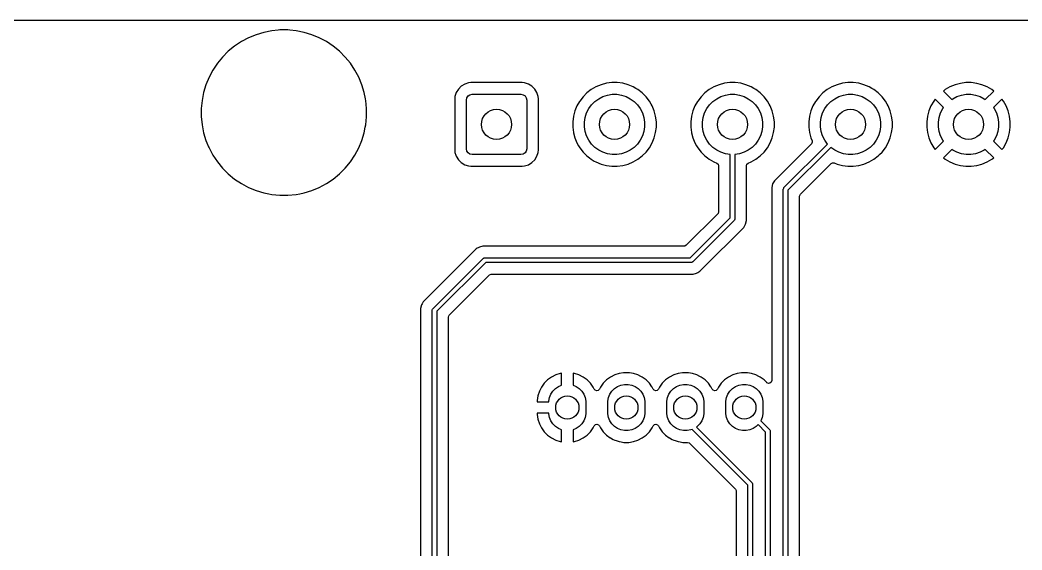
# Model space of a CAD drawing. Extents: x 82 to 229, y -139 to -91.
# Drawn here: x 104.2 to 147.33, y -113.32 to -90.5 of the extents above; entities that cross this region are included whole.
import ezdxf

# ---------------------------------------------------------------- set-up
doc = ezdxf.new("R2010")
doc.units = 0
doc.layers.add('BLACK', color=7, linetype='CONTINUOUS')

msp = doc.modelspace()

# ---------------------------------------------------------------- linework, layer by layer
at = {"layer": 'BLACK', "linetype": 'CONTINUOUS'}
for p, q in [((102.74, -90.5005), (229.3755, -90.5005)), ((115.036575, -90.963212), (114.69363, -91.031426)), ((115.036592, -90.963209), (115.036575, -90.963212)), ((115.306132, -90.936662), (115.036592, -90.963209)), ((115.384589, -90.928935), (115.306132, -90.936662)), ((115.734281, -90.928935), (115.384589, -90.928935)), ((115.819113, -90.93729), (115.734281, -90.928935)), ((116.082277, -90.963209), (115.819113, -90.93729)), ((116.082294, -90.963212), (116.082277, -90.963209)), ((116.425239, -91.031426), (116.082294, -90.963212)), ((113.727496, -91.431611), (113.436754, -91.625879)), ((113.727514, -91.4316), (113.727496, -91.431611)), ((114.035896, -91.266766), (113.727514, -91.4316)), ((114.035901, -91.266764), (114.035896, -91.266766)), ((114.358974, -91.132942), (114.035901, -91.266764)), ((114.693619, -91.031429), (114.358974, -91.132942)), ((114.69363, -91.031426), (114.693619, -91.031429)), ((116.42525, -91.031429), (116.425239, -91.031426)), ((116.759895, -91.132942), (116.42525, -91.031429)), ((117.082968, -91.266764), (116.759895, -91.132942)), ((117.082973, -91.266766), (117.082968, -91.266764)), ((117.391355, -91.4316), (117.082973, -91.266766)), ((117.391362, -91.431604), (117.391355, -91.4316)), ((117.391367, -91.431607), (117.391362, -91.431604)), ((117.682124, -91.625885), (117.391367, -91.431607)), ((113.166425, -91.847731), (112.919166, -92.09499)), ((113.43674, -91.625889), (113.166425, -91.847731)), ((113.436754, -91.625879), (113.43674, -91.625889)), ((117.682128, -91.625888), (117.682124, -91.625885)), ((117.682129, -91.625889), (117.682128, -91.625888)), ((117.952444, -91.847731), (117.682129, -91.625889)), ((118.199703, -92.09499), (117.952444, -91.847731)), ((112.919166, -92.09499), (112.697324, -92.365305)), ((118.199707, -92.094995), (118.199703, -92.09499)), ((118.199708, -92.094996), (118.199707, -92.094995)), ((118.42155, -92.365311), (118.199708, -92.094996)), ((112.503035, -92.656079), (112.338201, -92.964461)), ((112.503046, -92.656061), (112.503035, -92.656079)), ((112.697314, -92.365319), (112.503046, -92.656061)), ((112.697324, -92.365305), (112.697314, -92.365319)), ((118.615828, -92.656068), (118.42155, -92.365311)), ((118.780672, -92.964469), (118.615828, -92.656068)), ((112.338199, -92.964466), (112.204377, -93.287539)), ((112.338201, -92.964461), (112.338199, -92.964466)), ((118.914493, -93.287541), (118.780672, -92.964469)), ((112.204377, -93.287539), (112.102864, -93.622184)), ((119.016003, -93.622175), (118.914493, -93.287541)), ((123.071289, -93.477342), (122.979187, -93.626663)), ((123.195342, -93.353289), (123.071289, -93.477342)), ((123.344663, -93.261187), (123.195342, -93.353289)), ((123.344668, -93.261185), (123.344663, -93.261187)), ((123.5112, -93.206001), (123.344668, -93.261185)), ((123.511203, -93.206), (123.5112, -93.206001)), ((123.613981, -93.195501), (123.511203, -93.206)), ((123.613998, -93.1955), (123.613981, -93.195501)), ((125.81401, -93.1955), (123.613998, -93.1955)), ((125.916795, -93.206), (125.81401, -93.1955)), ((125.916797, -93.206001), (125.916795, -93.206)), ((126.083334, -93.261186), (125.916797, -93.206001)), ((126.232656, -93.353288), (126.083334, -93.261186)), ((126.356712, -93.477344), (126.232656, -93.353288)), ((126.448814, -93.626666), (126.356712, -93.477344)), ((128.791545, -93.49573), (128.604302, -93.639406)), ((128.995943, -93.377719), (128.791545, -93.49573)), ((128.995954, -93.377714), (128.995943, -93.377719)), ((129.214006, -93.287394), (128.995954, -93.377714)), ((129.441989, -93.226306), (129.214006, -93.287394)), ((129.675979, -93.195501), (129.441989, -93.226306)), ((129.675983, -93.1955), (129.675979, -93.195501)), ((129.675989, -93.1955), (129.675983, -93.1955)), ((129.912011, -93.1955), (129.675989, -93.1955)), ((129.912017, -93.1955), (129.912011, -93.1955)), ((129.91202, -93.195501), (129.912017, -93.1955)), ((130.14601, -93.226306), (129.91202, -93.195501)), ((130.373993, -93.287394), (130.14601, -93.226306)), ((130.592045, -93.377714), (130.373993, -93.287394)), ((130.592056, -93.377719), (130.592045, -93.377714)), ((130.714957, -93.448677), (130.592056, -93.377719)), ((130.79645, -93.495727), (130.714957, -93.448677)), ((130.796453, -93.495729), (130.79645, -93.495727)), ((130.796454, -93.49573), (130.796453, -93.495729)), ((130.983697, -93.639406), (130.796454, -93.49573)), ((133.871545, -93.49573), (133.684302, -93.639406)), ((134.075943, -93.377719), (133.871545, -93.49573)), ((134.075954, -93.377714), (134.075943, -93.377719)), ((134.294006, -93.287394), (134.075954, -93.377714)), ((134.521989, -93.226306), (134.294006, -93.287394)), ((134.755979, -93.195501), (134.521989, -93.226306)), ((134.755983, -93.1955), (134.755979, -93.195501)), ((134.755989, -93.1955), (134.755983, -93.1955)), ((134.992011, -93.1955), (134.755989, -93.1955)), ((134.992017, -93.1955), (134.992011, -93.1955)), ((134.99202, -93.195501), (134.992017, -93.1955)), ((135.22601, -93.226306), (134.99202, -93.195501)), ((135.453993, -93.287394), (135.22601, -93.226306)), ((135.672045, -93.377714), (135.453993, -93.287394)), ((135.672056, -93.377719), (135.672045, -93.377714)), ((135.794957, -93.448677), (135.672056, -93.377719)), ((135.87645, -93.495727), (135.794957, -93.448677)), ((135.876453, -93.495729), (135.87645, -93.495727)), ((135.876454, -93.49573), (135.876453, -93.495729)), ((136.063697, -93.639406), (135.876454, -93.49573)), ((138.951545, -93.49573), (138.764302, -93.639406)), ((139.155943, -93.377719), (138.951545, -93.49573)), ((139.155954, -93.377714), (139.155943, -93.377719)), ((139.374006, -93.287394), (139.155954, -93.377714)), ((139.601989, -93.226306), (139.374006, -93.287394)), ((139.835979, -93.195501), (139.601989, -93.226306)), ((139.835983, -93.1955), (139.835979, -93.195501)), ((139.835989, -93.1955), (139.835983, -93.1955)), ((140.072011, -93.1955), (139.835989, -93.1955)), ((140.072017, -93.1955), (140.072011, -93.1955)), ((140.07202, -93.195501), (140.072017, -93.1955)), ((140.30601, -93.226306), (140.07202, -93.195501)), ((140.533993, -93.287394), (140.30601, -93.226306)), ((140.752045, -93.377714), (140.533993, -93.287394)), ((140.752056, -93.377719), (140.752045, -93.377714)), ((140.874957, -93.448677), (140.752056, -93.377719)), ((140.95645, -93.495727), (140.874957, -93.448677)), ((140.956453, -93.495729), (140.95645, -93.495727)), ((140.956454, -93.49573), (140.956453, -93.495729)), ((141.143697, -93.639406), (140.956454, -93.49573)), ((144.031818, -93.49615), (143.950275, -93.55872)), ((143.950275, -93.55872), (143.950275, -93.558721)), ((143.950275, -93.558721), (144.310947, -93.919393)), ((144.031828, -93.496144), (144.031818, -93.49615)), ((144.236171, -93.378165), (144.031828, -93.496144)), ((144.23618, -93.37816), (144.236171, -93.378165)), ((144.454162, -93.28787), (144.23618, -93.37816)), ((144.682085, -93.226799), (144.454162, -93.28787)), ((144.916014, -93.196), (144.682085, -93.226799)), ((145.151985, -93.196), (144.916014, -93.196)), ((145.385914, -93.226799), (145.151985, -93.196)), ((145.613838, -93.28787), (145.385914, -93.226799)), ((145.831819, -93.37816), (145.613836, -93.28787)), ((145.613836, -93.28787), (145.613838, -93.28787)), ((145.757051, -93.919393), (146.117723, -93.558721)), ((145.831828, -93.378165), (145.831819, -93.37816)), ((146.036171, -93.496144), (145.831828, -93.378165)), ((146.036172, -93.496145), (146.036171, -93.496144)), ((146.117723, -93.558721), (146.036172, -93.496145)), ((112.034644, -93.965157), (112.011716, -94.197954)), ((112.034647, -93.96514), (112.034644, -93.965157)), ((112.102861, -93.622195), (112.034647, -93.96514)), ((112.102864, -93.622184), (112.102861, -93.622195)), ((119.016004, -93.622181), (119.016003, -93.622175)), ((119.016005, -93.622184), (119.016004, -93.622181)), ((119.016008, -93.622195), (119.016005, -93.622184)), ((119.070466, -93.895983), (119.016008, -93.622195)), ((119.073707, -93.912275), (119.070466, -93.895983)), ((119.084224, -93.965147), (119.073707, -93.912275)), ((119.1185, -94.313154), (119.084224, -93.965147)), ((122.924, -93.793204), (122.9135, -93.895983)), ((122.9135, -93.895983), (122.9135, -96.096001)), ((122.924001, -93.793204), (122.924, -93.793204)), ((122.954507, -93.701143), (122.924001, -93.793203)), ((122.924001, -93.793203), (122.924001, -93.793204)), ((122.979185, -93.626668), (122.954507, -93.701143)), ((122.979187, -93.626663), (122.979185, -93.626668)), ((123.414, -93.946), (123.43303, -93.850329)), ((123.414, -96.046), (123.414, -93.946)), ((123.43303, -93.850329), (123.487223, -93.769223)), ((123.487223, -93.769223), (123.568329, -93.71503)), ((123.568329, -93.71503), (123.664, -93.696)), ((123.664, -93.696), (125.764, -93.696)), ((125.764, -93.696), (125.859671, -93.71503)), ((125.859671, -93.71503), (125.940777, -93.769223)), ((125.940777, -93.769223), (125.99497, -93.850329)), ((125.99497, -93.850329), (126.014, -93.946)), ((126.014, -93.946), (126.014, -96.046)), ((126.503999, -93.793203), (126.448814, -93.626666)), ((126.514499, -93.895992), (126.503999, -93.793203)), ((126.514499, -94.877995), (126.514499, -93.895992)), ((128.286014, -94.006909), (128.175719, -94.197943)), ((128.293727, -93.99355), (128.286014, -94.006909)), ((128.29373, -93.993545), (128.293727, -93.993549)), ((128.293727, -93.993549), (128.293727, -93.99355)), ((128.437406, -93.806302), (128.29373, -93.993545)), ((128.437412, -93.806295), (128.437406, -93.806302)), ((128.604295, -93.639412), (128.437412, -93.806295)), ((128.604302, -93.639406), (128.604295, -93.639412)), ((128.805472, -94.151718), (128.949718, -94.007472)), ((128.949718, -94.007472), (129.114752, -93.887568)), ((129.114752, -93.887568), (129.296512, -93.794957)), ((129.296512, -93.794957), (129.490521, -93.731919)), ((129.490521, -93.731919), (129.692003, -93.700007)), ((129.692003, -93.700007), (129.895997, -93.700007)), ((129.895997, -93.700007), (130.097479, -93.731919)), ((130.097479, -93.731919), (130.291488, -93.794957)), ((130.291488, -93.794957), (130.473248, -93.887568)), ((130.473248, -93.887568), (130.638282, -94.007472)), ((130.638282, -94.007472), (130.782528, -94.151718)), ((130.983704, -93.639412), (130.983697, -93.639406)), ((131.150587, -93.806295), (130.983704, -93.639412)), ((131.150592, -93.806301), (131.150587, -93.806295)), ((131.294273, -93.99355), (131.150592, -93.806301)), ((131.370118, -94.124918), (131.294273, -93.99355)), ((133.366014, -94.006909), (133.255719, -94.197943)), ((133.373727, -93.99355), (133.366014, -94.006909)), ((133.37373, -93.993545), (133.373727, -93.993549)), ((133.373727, -93.993549), (133.373727, -93.99355)), ((133.517406, -93.806302), (133.37373, -93.993545)), ((133.517412, -93.806295), (133.517406, -93.806302)), ((133.684295, -93.639412), (133.517412, -93.806295)), ((133.684302, -93.639406), (133.684295, -93.639412)), ((133.885472, -94.151718), (134.029718, -94.007472)), ((134.029718, -94.007472), (134.194752, -93.887568)), ((134.194752, -93.887568), (134.376512, -93.794957)), ((134.376512, -93.794957), (134.570521, -93.731919)), ((134.570521, -93.731919), (134.772003, -93.700007)), ((134.772003, -93.700007), (134.975997, -93.700007)), ((134.975997, -93.700007), (135.177479, -93.731919)), ((135.177479, -93.731919), (135.371488, -93.794957)), ((135.371488, -93.794957), (135.553248, -93.887568)), ((135.553248, -93.887568), (135.718282, -94.007472)), ((135.718282, -94.007472), (135.862528, -94.151718)), ((136.063704, -93.639412), (136.063697, -93.639406)), ((136.230587, -93.806295), (136.063704, -93.639412)), ((136.230592, -93.806301), (136.230587, -93.806295)), ((136.374273, -93.99355), (136.230592, -93.806301)), ((136.450118, -94.124918), (136.374273, -93.99355)), ((138.446014, -94.006909), (138.335719, -94.197943)), ((138.453727, -93.99355), (138.446014, -94.006909)), ((138.45373, -93.993545), (138.453727, -93.993549)), ((138.453727, -93.993549), (138.453727, -93.99355)), ((138.597406, -93.806302), (138.45373, -93.993545)), ((138.597412, -93.806295), (138.597406, -93.806302)), ((138.764295, -93.639412), (138.597412, -93.806295)), ((138.764302, -93.639406), (138.764295, -93.639412)), ((138.965472, -94.151718), (139.109718, -94.007472)), ((139.109718, -94.007472), (139.274752, -93.887568)), ((139.274752, -93.887568), (139.456512, -93.794957)), ((139.456512, -93.794957), (139.650521, -93.731919)), ((139.650521, -93.731919), (139.852003, -93.700007)), ((139.852003, -93.700007), (140.055997, -93.700007)), ((140.055997, -93.700007), (140.257479, -93.731919)), ((140.257479, -93.731919), (140.451488, -93.794957)), ((140.451488, -93.794957), (140.633248, -93.887568)), ((140.633248, -93.887568), (140.798282, -94.007472)), ((140.798282, -94.007472), (140.942528, -94.151718)), ((141.143704, -93.639412), (141.143697, -93.639406)), ((141.310587, -93.806295), (141.143704, -93.639412)), ((141.310592, -93.806301), (141.310587, -93.806295)), ((141.454273, -93.99355), (141.310592, -93.806301)), ((141.530118, -94.124918), (141.454273, -93.99355)), ((143.534144, -93.993828), (143.416165, -94.198171)), ((143.53415, -93.993818), (143.534144, -93.993828)), ((143.59672, -93.912275), (143.53415, -93.993818)), ((143.596721, -93.912275), (143.59672, -93.912275)), ((143.957393, -94.272947), (143.596721, -93.912275)), ((144.310947, -93.919393), (144.354752, -93.887568)), ((144.354752, -93.887568), (144.536512, -93.794957)), ((144.536512, -93.794957), (144.730521, -93.731919)), ((144.730521, -93.731919), (144.932003, -93.700007)), ((144.932003, -93.700007), (145.135997, -93.700007)), ((145.135997, -93.700007), (145.337479, -93.731919)), ((145.337479, -93.731919), (145.531488, -93.794957)), ((145.531488, -93.794957), (145.713248, -93.887568)), ((145.713248, -93.887568), (145.757051, -93.919393)), ((146.471277, -93.912275), (146.110605, -94.272946)), ((146.533854, -93.993827), (146.471277, -93.912275)), ((146.533855, -93.993828), (146.533854, -93.993827)), ((146.651834, -94.198171), (146.533855, -93.993828)), ((112.011716, -94.197954), (112.00037, -94.313154)), ((112.00037, -94.313154), (112.00037, -94.344568)), ((112.00037, -94.344568), (112.00037, -94.662846)), ((119.1185, -94.662846), (119.1185, -94.313154)), ((128.085394, -94.416006), (128.024306, -94.643989)), ((128.175714, -94.197954), (128.085394, -94.416006)), ((128.175719, -94.197943), (128.175714, -94.197954)), ((128.592957, -94.498512), (128.685568, -94.316752)), ((128.685568, -94.316752), (128.805472, -94.151718)), ((130.782528, -94.151718), (130.902432, -94.316752)), ((130.902432, -94.316752), (130.995043, -94.498512)), ((131.41228, -94.197943), (131.370118, -94.124918)), ((131.412282, -94.197948), (131.41228, -94.197943)), ((131.412284, -94.197951), (131.412282, -94.197948)), ((131.502606, -94.416007), (131.412284, -94.197951)), ((131.563693, -94.643986), (131.502606, -94.416007)), ((133.165394, -94.416006), (133.104306, -94.643989)), ((133.255714, -94.197954), (133.165394, -94.416006)), ((133.255719, -94.197943), (133.255714, -94.197954)), ((133.672957, -94.498512), (133.765568, -94.316752)), ((133.765568, -94.316752), (133.885472, -94.151718)), ((135.862528, -94.151718), (135.982432, -94.316752)), ((135.982432, -94.316752), (136.075043, -94.498512)), ((136.49228, -94.197943), (136.450118, -94.124918)), ((136.492282, -94.197948), (136.49228, -94.197943)), ((136.492284, -94.197951), (136.492282, -94.197948)), ((136.582606, -94.416007), (136.492284, -94.197951)), ((136.643693, -94.643986), (136.582606, -94.416007)), ((138.245394, -94.416006), (138.184306, -94.643989)), ((138.335714, -94.197954), (138.245394, -94.416006)), ((138.335719, -94.197943), (138.335714, -94.197954)), ((138.752957, -94.498512), (138.845568, -94.316752)), ((138.845568, -94.316752), (138.965472, -94.151718)), ((140.942528, -94.151718), (141.062432, -94.316752)), ((141.062432, -94.316752), (141.155043, -94.498512)), ((141.57228, -94.197943), (141.530118, -94.124918)), ((141.572282, -94.197948), (141.57228, -94.197943)), ((141.572284, -94.197951), (141.572282, -94.197948)), ((141.662606, -94.416007), (141.572284, -94.197951)), ((141.723693, -94.643986), (141.662606, -94.416007)), ((143.32587, -94.416162), (143.264799, -94.644085)), ((143.41616, -94.19818), (143.32587, -94.416162)), ((143.416165, -94.198171), (143.41616, -94.19818)), ((143.832957, -94.498512), (143.925568, -94.316752)), ((143.925568, -94.316752), (143.957393, -94.272947)), ((146.110605, -94.272946), (146.142432, -94.316752)), ((146.142432, -94.316752), (146.235043, -94.498512)), ((146.651839, -94.19818), (146.651834, -94.198171)), ((146.742129, -94.416162), (146.651839, -94.19818)), ((146.8032, -94.644085), (146.742129, -94.416162)), ((112.00037, -94.662846), (112.010673, -94.767455)), ((112.010673, -94.767455), (112.034644, -95.010842)), ((119.084224, -95.010853), (119.1185, -94.662846)), ((126.5145, -96.096009), (126.514499, -94.877995)), ((127.993501, -94.877979), (127.9935, -94.877995)), ((127.9935, -94.877995), (127.9935, -95.114004)), ((128.024306, -94.643989), (127.993501, -94.877979)), ((128.498007, -94.894003), (128.529919, -94.692521)), ((128.498007, -95.097997), (128.498007, -94.894003)), ((128.529919, -94.692521), (128.592957, -94.498512)), ((130.995043, -94.498512), (131.058081, -94.692521)), ((131.058081, -94.692521), (131.089993, -94.894003)), ((131.089993, -94.894003), (131.089993, -95.097997)), ((131.5945, -94.877989), (131.563693, -94.643986)), ((131.5945, -95.114011), (131.5945, -94.877989)), ((133.073501, -94.877979), (133.0735, -94.877995)), ((133.0735, -94.877995), (133.0735, -95.114004)), ((133.104306, -94.643989), (133.073501, -94.877979)), ((133.578007, -94.894003), (133.609919, -94.692521)), ((133.578007, -95.097997), (133.578007, -94.894003)), ((133.609919, -94.692521), (133.672957, -94.498512)), ((136.075043, -94.498512), (136.138081, -94.692521)), ((136.138081, -94.692521), (136.169993, -94.894003)), ((136.169993, -94.894003), (136.169993, -95.097997)), ((136.6745, -94.877989), (136.643693, -94.643986)), ((136.6745, -95.114011), (136.6745, -94.877989)), ((138.153501, -94.877979), (138.1535, -94.877995)), ((138.1535, -94.877995), (138.1535, -95.114004)), ((138.184306, -94.643989), (138.153501, -94.877979)), ((138.658007, -94.894003), (138.689919, -94.692521)), ((138.658007, -95.097997), (138.658007, -94.894003)), ((138.689919, -94.692521), (138.752957, -94.498512)), ((141.155043, -94.498512), (141.218081, -94.692521)), ((141.218081, -94.692521), (141.249993, -94.894003)), ((141.249993, -94.894003), (141.249993, -95.097997)), ((141.7545, -94.877989), (141.723693, -94.643986)), ((141.7545, -94.878014), (141.7545, -94.877989)), ((141.7545, -95.114011), (141.7545, -94.878014)), ((143.264799, -94.644085), (143.234, -94.878014)), ((143.234, -94.878014), (143.234, -95.113985)), ((143.738007, -94.894003), (143.769919, -94.692521)), ((143.738007, -95.097997), (143.738007, -94.894003)), ((143.769919, -94.692521), (143.832957, -94.498512)), ((146.235043, -94.498512), (146.298081, -94.692521)), ((146.298081, -94.692521), (146.329993, -94.894003)), ((146.329993, -94.894003), (146.329993, -95.097997)), ((146.833999, -94.878014), (146.8032, -94.644085)), ((146.834, -94.878028), (146.833999, -94.878014)), ((146.834, -95.113971), (146.834, -94.878028)), ((112.034644, -95.010842), (112.034647, -95.010859)), ((112.034647, -95.010859), (112.102861, -95.353804)), ((119.016008, -95.353804), (119.063703, -95.11402)), ((119.063703, -95.11402), (119.084224, -95.010853)), ((127.9935, -95.114004), (127.993501, -95.11402)), ((127.993501, -95.11402), (128.024293, -95.347914)), ((128.529919, -95.299479), (128.498007, -95.097997)), ((128.592957, -95.493488), (128.529919, -95.299479)), ((131.058081, -95.299479), (130.995043, -95.493488)), ((131.089993, -95.097997), (131.058081, -95.299479)), ((131.563693, -95.348014), (131.5945, -95.114011)), ((133.0735, -95.114004), (133.073501, -95.11402)), ((133.073501, -95.11402), (133.104293, -95.347914)), ((133.609919, -95.299479), (133.578007, -95.097997)), ((133.672957, -95.493488), (133.609919, -95.299479)), ((136.138081, -95.299479), (136.075043, -95.493488)), ((136.169993, -95.097997), (136.138081, -95.299479)), ((136.643693, -95.348014), (136.6745, -95.114011)), ((138.1535, -95.114004), (138.153501, -95.11402)), ((138.153501, -95.11402), (138.184306, -95.34801)), ((138.689919, -95.299479), (138.658007, -95.097997)), ((138.752957, -95.493488), (138.689919, -95.299479)), ((141.218081, -95.299479), (141.155043, -95.493488)), ((141.249993, -95.097997), (141.218081, -95.299479)), ((141.723693, -95.348014), (141.7545, -95.114011)), ((143.234, -95.113985), (143.264799, -95.347914)), ((143.769919, -95.299479), (143.738007, -95.097997)), ((143.832957, -95.493488), (143.769919, -95.299479)), ((146.298081, -95.299479), (146.235043, -95.493488)), ((146.329993, -95.097997), (146.298081, -95.299479)), ((146.8032, -95.347914), (146.833999, -95.113985)), ((146.833999, -95.113985), (146.834, -95.113971)), ((112.102861, -95.353804), (112.102864, -95.353815)), ((112.102864, -95.353815), (112.204377, -95.68846)), ((112.204377, -95.68846), (112.248022, -95.793828)), ((118.780672, -96.011531), (118.914493, -95.688459)), ((118.914493, -95.688459), (119.016003, -95.353825)), ((119.016003, -95.353825), (119.016005, -95.353815)), ((119.016005, -95.353815), (119.016008, -95.353804)), ((128.024293, -95.347914), (128.024307, -95.348014)), ((128.024307, -95.348014), (128.025861, -95.353815)), ((128.025861, -95.353815), (128.085394, -95.575993)), ((128.085394, -95.575993), (128.175714, -95.794045)), ((128.685568, -95.675248), (128.592957, -95.493488)), ((128.805472, -95.840282), (128.685568, -95.675248)), ((130.902432, -95.675248), (130.782528, -95.840282)), ((130.995043, -95.493488), (130.902432, -95.675248)), ((131.412284, -95.794049), (131.502606, -95.575993)), ((131.502606, -95.575993), (131.563693, -95.348014)), ((133.104293, -95.347914), (133.104307, -95.348014)), ((133.104307, -95.348014), (133.105861, -95.353815)), ((133.105861, -95.353815), (133.165394, -95.575993)), ((133.165394, -95.575993), (133.255714, -95.794045)), ((133.765568, -95.675248), (133.672957, -95.493488)), ((133.885472, -95.840282), (133.765568, -95.675248)), ((135.982432, -95.675248), (135.862528, -95.840282)), ((136.075043, -95.493488), (135.982432, -95.675248)), ((136.492284, -95.794049), (136.582606, -95.575993)), ((136.582606, -95.575993), (136.643693, -95.348014)), ((138.184306, -95.34801), (138.245395, -95.575997)), ((138.245395, -95.575997), (138.295514, -95.696994)), ((138.295514, -95.696994), (138.302983, -95.766464)), ((138.845568, -95.675248), (138.752957, -95.493488)), ((138.965472, -95.840282), (138.845568, -95.675248)), ((141.062432, -95.675248), (140.942528, -95.840282)), ((141.155043, -95.493488), (141.062432, -95.675248)), ((141.572284, -95.794049), (141.662606, -95.575993)), ((141.662606, -95.575993), (141.723693, -95.348014)), ((143.264799, -95.347914), (143.32587, -95.575837)), ((143.32587, -95.575837), (143.41616, -95.793819)), ((143.596721, -96.079723), (143.957392, -95.719051)), ((143.925568, -95.675248), (143.832957, -95.493488)), ((143.957392, -95.719051), (143.925568, -95.675248)), ((146.142432, -95.675248), (146.110605, -95.719052)), ((146.110605, -95.719052), (146.471276, -96.079723)), ((146.235043, -95.493488), (146.142432, -95.675248)), ((146.651839, -95.793819), (146.742129, -95.575837)), ((146.742129, -95.575837), (146.8032, -95.347914)), ((112.248022, -95.793828), (112.320282, -95.968279)), ((112.320282, -95.968279), (112.338199, -96.011533)), ((112.338199, -96.011533), (112.338201, -96.011538)), ((112.338201, -96.011538), (112.503035, -96.31992)), ((118.615828, -96.319932), (118.780672, -96.011531)), ((122.9135, -96.096001), (122.913501, -96.096018)), ((122.913501, -96.096018), (122.924, -96.198796)), ((123.43303, -96.141671), (123.414, -96.046)), ((123.487223, -96.222777), (123.43303, -96.141671)), ((125.99497, -96.141671), (125.940777, -96.222777)), ((126.014, -96.046), (125.99497, -96.141671)), ((126.503999, -96.198797), (126.5145, -96.096009)), ((128.175714, -95.794045), (128.175719, -95.794056)), ((128.175719, -95.794056), (128.246677, -95.916957)), ((128.246677, -95.916957), (128.293727, -95.99845)), ((128.293727, -95.99845), (128.293729, -95.998453)), ((128.293729, -95.998453), (128.29373, -95.998454)), ((128.29373, -95.998454), (128.437406, -96.185697)), ((128.437406, -96.185697), (128.437412, -96.185704)), ((128.437412, -96.185704), (128.604295, -96.352587)), ((128.949718, -95.984528), (128.805472, -95.840282)), ((129.114752, -96.104432), (128.949718, -95.984528)), ((129.296512, -96.197043), (129.114752, -96.104432)), ((130.473248, -96.104432), (130.291488, -96.197043)), ((130.638282, -95.984528), (130.473248, -96.104432)), ((130.782528, -95.840282), (130.638282, -95.984528)), ((130.983699, -96.352592), (131.150592, -96.185699)), ((131.150592, -96.185699), (131.294273, -95.99845)), ((131.294273, -95.99845), (131.412284, -95.794049)), ((133.255714, -95.794045), (133.255719, -95.794056)), ((133.255719, -95.794056), (133.326677, -95.916957)), ((133.326677, -95.916957), (133.373727, -95.99845)), ((133.373727, -95.99845), (133.373729, -95.998453)), ((133.373729, -95.998453), (133.37373, -95.998454)), ((133.37373, -95.998454), (133.517406, -96.185697)), ((133.517406, -96.185697), (133.517412, -96.185704)), ((133.517412, -96.185704), (133.684295, -96.352587)), ((134.029718, -95.984528), (133.885472, -95.840282)), ((134.194752, -96.104432), (134.029718, -95.984528)), ((134.376512, -96.197043), (134.194752, -96.104432)), ((135.553248, -96.104432), (135.371488, -96.197043)), ((135.718282, -95.984528), (135.553248, -96.104432)), ((135.862528, -95.840282), (135.718282, -95.984528)), ((136.063699, -96.352592), (136.230592, -96.185699)), ((136.230592, -96.185699), (136.374273, -95.99845)), ((136.374273, -95.99845), (136.492284, -95.794049)), ((138.268634, -95.832128), (136.791286, -97.309478)), ((137.089289, -97.719289), (138.966884, -95.841694)), ((139.108305, -95.983115), (137.26, -97.831421)), ((138.271708, -95.828943), (138.268634, -95.832128)), ((138.302983, -95.766464), (138.271708, -95.828943)), ((138.966884, -95.841694), (138.965472, -95.840282)), ((139.109718, -95.984528), (139.108305, -95.983115)), ((139.274752, -96.104432), (139.109718, -95.984528)), ((139.456512, -96.197043), (139.274752, -96.104432)), ((140.633248, -96.104432), (140.451488, -96.197043)), ((140.798282, -95.984528), (140.633248, -96.104432)), ((140.942528, -95.840282), (140.798282, -95.984528)), ((141.198648, -96.297644), (141.310587, -96.185704)), ((141.310587, -96.185704), (141.310592, -96.185699)), ((141.310592, -96.185699), (141.454273, -95.99845)), ((141.454273, -95.99845), (141.572284, -95.794049)), ((143.41616, -95.793819), (143.416165, -95.793828)), ((143.416165, -95.793828), (143.534144, -95.998171)), ((143.534144, -95.998171), (143.534145, -95.998172)), ((143.534145, -95.998172), (143.596721, -96.079723)), ((144.310946, -96.072605), (143.950275, -96.433277)), ((144.354752, -96.104432), (144.310946, -96.072605)), ((144.536512, -96.197043), (144.354752, -96.104432)), ((145.713248, -96.104432), (145.531488, -96.197043)), ((145.757052, -96.072606), (145.713248, -96.104432)), ((146.117723, -96.433276), (145.757052, -96.072606)), ((146.471276, -96.079723), (146.471279, -96.079723)), ((146.471279, -96.079723), (146.53385, -95.998181)), ((146.53385, -95.998181), (146.651834, -95.793828)), ((146.651834, -95.793828), (146.651839, -95.793819)), ((112.503035, -96.31992), (112.503046, -96.319938)), ((112.503046, -96.319938), (112.697314, -96.61068)), ((112.697314, -96.61068), (112.697324, -96.610694)), ((112.697324, -96.610694), (112.919166, -96.881009)), ((118.199708, -96.881004), (118.42155, -96.610689)), ((118.42155, -96.610689), (118.615828, -96.319932)), ((122.924, -96.198796), (122.924001, -96.198799)), ((122.924001, -96.198799), (122.964137, -96.31992)), ((122.964137, -96.31992), (122.979186, -96.365334)), ((122.979186, -96.365334), (123.071288, -96.514656)), ((123.071288, -96.514656), (123.195344, -96.638712)), ((123.568329, -96.27697), (123.487223, -96.222777)), ((123.664, -96.296), (123.568329, -96.27697)), ((125.764, -96.296), (123.664, -96.296)), ((125.859671, -96.27697), (125.764, -96.296)), ((125.940777, -96.222777), (125.859671, -96.27697)), ((126.232656, -96.638712), (126.356712, -96.514656)), ((126.356712, -96.514656), (126.448814, -96.365334)), ((126.448814, -96.365334), (126.503999, -96.198797)), ((128.604295, -96.352587), (128.604302, -96.352593)), ((128.604302, -96.352593), (128.714306, -96.437001)), ((128.714306, -96.437001), (128.79155, -96.496273)), ((128.79155, -96.496273), (128.922918, -96.572118)), ((128.922918, -96.572118), (128.995943, -96.61428)), ((128.995943, -96.61428), (128.995948, -96.614282)), ((128.995948, -96.614282), (128.995951, -96.614284)), ((128.995951, -96.614284), (129.214007, -96.704606)), ((129.490521, -96.260081), (129.296512, -96.197043)), ((129.692003, -96.291993), (129.490521, -96.260081)), ((129.895997, -96.291993), (129.692003, -96.291993)), ((130.097479, -96.260081), (129.895997, -96.291993)), ((130.291488, -96.197043), (130.097479, -96.260081)), ((130.373993, -96.704606), (130.592049, -96.614284)), ((130.592049, -96.614284), (130.79645, -96.496273)), ((130.79645, -96.496273), (130.983699, -96.352592)), ((133.684295, -96.352587), (133.684302, -96.352593)), ((133.684302, -96.352593), (133.794306, -96.437001)), ((133.794306, -96.437001), (133.87155, -96.496273)), ((133.87155, -96.496273), (134.075951, -96.614284)), ((134.075951, -96.614284), (134.075956, -96.614286)), ((134.075956, -96.614286), (134.075962, -96.614289)), ((134.075962, -96.614289), (134.196952, -96.664404)), ((134.570521, -96.260081), (134.376512, -96.197043)), ((134.772003, -96.291993), (134.570521, -96.260081)), ((134.774, -96.291993), (134.772003, -96.291993)), ((134.774, -99.018578), (134.774, -96.291993)), ((134.975997, -96.291993), (134.974, -96.291993)), ((134.974, -96.291993), (134.974, -99.06)), ((135.177479, -96.260081), (134.975997, -96.291993)), ((135.371488, -96.197043), (135.177479, -96.260081)), ((135.551048, -96.664404), (135.672037, -96.614289)), ((135.672037, -96.614288), (135.672049, -96.614284)), ((135.672037, -96.614289), (135.672037, -96.614288)), ((135.672049, -96.614284), (135.87645, -96.496273)), ((135.87645, -96.496273), (136.063699, -96.352592)), ((139.650521, -96.260081), (139.456512, -96.197043)), ((139.852003, -96.291993), (139.650521, -96.260081)), ((140.055997, -96.291993), (139.852003, -96.291993)), ((140.257479, -96.260081), (140.055997, -96.291993)), ((140.451488, -96.197043), (140.257479, -96.260081)), ((140.533993, -96.704606), (140.752049, -96.614284)), ((140.752049, -96.614284), (140.95645, -96.496273)), ((140.95645, -96.496273), (141.143699, -96.352592)), ((141.143699, -96.352592), (141.143704, -96.352587)), ((141.143704, -96.352587), (141.198648, -96.297644)), ((143.950275, -96.433277), (144.031827, -96.495854)), ((144.031827, -96.495854), (144.031828, -96.495855)), ((144.031828, -96.495855), (144.236171, -96.613834)), ((144.236171, -96.613834), (144.23618, -96.613839)), ((144.23618, -96.613839), (144.454163, -96.704129)), ((144.730521, -96.260081), (144.536512, -96.197043)), ((144.932003, -96.291993), (144.730521, -96.260081)), ((145.135997, -96.291993), (144.932003, -96.291993)), ((145.337479, -96.260081), (145.135997, -96.291993)), ((145.531488, -96.197043), (145.337479, -96.260081)), ((145.613837, -96.704129), (145.831819, -96.613839)), ((145.831819, -96.613839), (145.831828, -96.613834)), ((145.831828, -96.613834), (146.036181, -96.49585)), ((146.036181, -96.49585), (146.117723, -96.433279)), ((146.117723, -96.433279), (146.117723, -96.433276)), ((112.919166, -96.881009), (113.166425, -97.128268)), ((117.952439, -97.128273), (118.199708, -96.881004)), ((123.195344, -96.638712), (123.344666, -96.730814)), ((123.344666, -96.730814), (123.511203, -96.785999)), ((123.511203, -96.785999), (123.613991, -96.7965)), ((123.613991, -96.7965), (125.814008, -96.796499)), ((125.814008, -96.796499), (125.916797, -96.785999)), ((125.916797, -96.785999), (126.083334, -96.730814)), ((126.083334, -96.730814), (126.232656, -96.638712)), ((129.214007, -96.704606), (129.441986, -96.765693)), ((129.441986, -96.765693), (129.675989, -96.7965)), ((129.675989, -96.7965), (129.675996, -96.7965)), ((129.675996, -96.7965), (129.912004, -96.7965)), ((129.912004, -96.7965), (129.912011, -96.7965)), ((129.912011, -96.7965), (130.146014, -96.765693)), ((130.146014, -96.765693), (130.373993, -96.704606)), ((134.196952, -96.664404), (134.251356, -96.708244)), ((134.251356, -96.708244), (134.273421, -96.774538)), ((134.273421, -96.774538), (134.2735, -96.778965)), ((134.2735, -96.778965), (134.2735, -98.759902)), ((135.4745, -96.778965), (135.494185, -96.711926)), ((135.4745, -98.973329), (135.4745, -96.778965)), ((135.494185, -96.711926), (135.546989, -96.666171)), ((135.546989, -96.666171), (135.551048, -96.664404)), ((138.449125, -97.35011), (139.117872, -96.681362)), ((139.117872, -96.681362), (139.179193, -96.647879)), ((139.179193, -96.647879), (139.248885, -96.652863)), ((139.248885, -96.652863), (139.252962, -96.654467)), ((139.252962, -96.654467), (139.374007, -96.704606)), ((139.374007, -96.704606), (139.601986, -96.765693)), ((139.601986, -96.765693), (139.835989, -96.7965)), ((139.835989, -96.7965), (139.835996, -96.7965)), ((139.835996, -96.7965), (140.072004, -96.7965)), ((140.072004, -96.7965), (140.072011, -96.7965)), ((140.072011, -96.7965), (140.306014, -96.765693)), ((140.306014, -96.765693), (140.533993, -96.704606)), ((144.454163, -96.704129), (144.454161, -96.704129)), ((144.454161, -96.704129), (144.682085, -96.7652)), ((144.682085, -96.7652), (144.916014, -96.795999)), ((144.916014, -96.795999), (144.916029, -96.796)), ((144.916029, -96.796), (145.151971, -96.796)), ((145.151971, -96.796), (145.151985, -96.795999)), ((145.151985, -96.795999), (145.385914, -96.7652)), ((145.385914, -96.7652), (145.613837, -96.704129)), ((113.166425, -97.128268), (113.16643, -97.128272)), ((113.16643, -97.128272), (113.166431, -97.128273)), ((113.166431, -97.128273), (113.436746, -97.350115)), ((113.436746, -97.350115), (113.727503, -97.544393)), ((117.391367, -97.544393), (117.682124, -97.350115)), ((117.682124, -97.350115), (117.952439, -97.128273)), ((136.679479, -97.421285), (136.629361, -97.508094)), ((136.679481, -97.421282), (136.679479, -97.421285)), ((136.791286, -97.309478), (136.679481, -97.421282)), ((137.796819, -98.002416), (138.449125, -97.35011)), ((113.727503, -97.544393), (113.727512, -97.544398)), ((113.727512, -97.544398), (113.727514, -97.544399)), ((113.727514, -97.544399), (114.035896, -97.709233)), ((114.035896, -97.709233), (114.035898, -97.709233)), ((114.035898, -97.709233), (114.035904, -97.709237)), ((114.035904, -97.709237), (114.358976, -97.843058)), ((114.358976, -97.843058), (114.69361, -97.944568)), ((116.42526, -97.944568), (116.759894, -97.843058)), ((116.759894, -97.843058), (117.082966, -97.709237)), ((117.082966, -97.709237), (117.391367, -97.544393)), ((136.600423, -97.558215), (136.559499, -97.710943)), ((136.559499, -97.710943), (136.559499, -97.710945)), ((136.559499, -97.710945), (136.559499, -97.879046)), ((136.559499, -97.879046), (136.5595, -97.879059)), ((136.5595, -97.879059), (136.5595, -106.026953)), ((136.600424, -97.55821), (136.600423, -97.558215)), ((136.600425, -97.558209), (136.600424, -97.55821)), ((136.629359, -97.508096), (136.600425, -97.558209)), ((136.629361, -97.508094), (136.629359, -97.508096)), ((137.06, -97.79), (137.061921, -97.770491)), ((137.06, -133.308578), (137.06, -97.79)), ((137.061921, -97.770491), (137.076853, -97.734443)), ((137.076853, -97.734443), (137.089289, -97.719289)), ((137.26, -97.831421), (137.26, -133.35)), ((114.69361, -97.944568), (114.693616, -97.944569)), ((114.693616, -97.944569), (114.693619, -97.94457)), ((114.693619, -97.94457), (114.69363, -97.944573)), ((114.69363, -97.944573), (114.908686, -97.987349)), ((114.908686, -97.987349), (115.036582, -98.012789)), ((115.036582, -98.012789), (115.384589, -98.047065)), ((115.384589, -98.047065), (115.384592, -98.047065)), ((115.384592, -98.047065), (115.734278, -98.047065)), ((115.734278, -98.047065), (115.734281, -98.047065)), ((115.734281, -98.047065), (116.082288, -98.012789)), ((116.082288, -98.012789), (116.252047, -97.979021)), ((116.252047, -97.979021), (116.425239, -97.944573)), ((116.425239, -97.944573), (116.42525, -97.94457)), ((116.42525, -97.944569), (116.42526, -97.944568)), ((116.42525, -97.94457), (116.42525, -97.944569)), ((137.7605, -98.090097), (137.780185, -98.023058)), ((137.7605, -121.566639), (137.7605, -98.090097)), ((137.780185, -98.023058), (137.796819, -98.002416)), ((134.2735, -98.759902), (134.253815, -98.826941)), ((134.237181, -98.847583), (132.883584, -100.201181)), ((133.054578, -100.738), (134.774, -99.018578)), ((134.944711, -99.13071), (133.166711, -100.908711)), ((134.253815, -98.826941), (134.237181, -98.847583)), ((134.957147, -99.115557), (134.944711, -99.13071)), ((134.972079, -99.079509), (134.957147, -99.115557)), ((134.974, -99.06), (134.972079, -99.079509)), ((135.433577, -99.291784), (135.474501, -99.139057)), ((135.474501, -98.973347), (135.4745, -98.973329)), ((135.474501, -98.980942), (135.474501, -98.973347)), ((135.474501, -99.139057), (135.474501, -98.980942)), ((133.586729, -101.196504), (135.35452, -99.428716)), ((135.35452, -99.428716), (135.433577, -99.291784)), ((123.837282, -100.357481), (121.560981, -102.633782)), ((123.837285, -100.357479), (123.837282, -100.357481)), ((123.880689, -100.33242), (123.837285, -100.357479)), ((123.924095, -100.30736), (123.880689, -100.33242)), ((123.924096, -100.307359), (123.924095, -100.30736)), ((123.974209, -100.278425), (123.924096, -100.307359)), ((123.974212, -100.278424), (123.974209, -100.278425)), ((123.974214, -100.278423), (123.974212, -100.278424)), ((123.974215, -100.278423), (123.974214, -100.278423)), ((124.126942, -100.2375), (123.974215, -100.278423)), ((124.285057, -100.2375), (124.126942, -100.2375)), ((132.795903, -100.2375), (124.285057, -100.2375)), ((132.822261, -100.234666), (132.795903, -100.2375)), ((132.883584, -100.201181), (132.822261, -100.234666)), ((121.970789, -102.931789), (124.135289, -100.76729)), ((124.135289, -100.76729), (124.150442, -100.754853)), ((124.150442, -100.754853), (124.161, -100.750479)), ((124.161, -100.750479), (124.186491, -100.739921)), ((124.186491, -100.739921), (124.206, -100.738)), ((124.206, -100.738), (133.054578, -100.738)), ((133.151557, -100.921147), (133.115509, -100.936079)), ((133.166711, -100.908711), (133.151557, -100.921147)), ((124.247421, -100.938), (122.1415, -103.043921)), ((133.096, -100.938), (124.247421, -100.938)), ((133.115509, -100.936079), (133.096, -100.938)), ((133.377904, -101.368639), (133.464716, -101.31852)), ((133.464716, -101.31852), (133.57652, -101.206716)), ((133.57652, -101.206714), (133.586728, -101.196507)), ((133.57652, -101.206716), (133.57652, -101.206714)), ((133.586728, -101.196507), (133.586729, -101.196504)), ((122.678319, -103.214916), (124.418416, -101.474819)), ((124.418416, -101.474819), (124.479739, -101.441334)), ((124.479739, -101.441334), (124.506097, -101.4385)), ((124.506097, -101.4385), (133.009331, -101.4385)), ((133.009331, -101.4385), (133.009347, -101.438501)), ((133.009347, -101.438501), (133.016943, -101.438501)), ((133.016943, -101.438501), (133.175054, -101.438501)), ((133.175054, -101.438501), (133.175057, -101.438501)), ((133.175057, -101.438501), (133.327785, -101.397577)), ((133.327785, -101.397577), (133.377904, -101.368639)), ((121.560979, -102.633785), (121.510861, -102.720594)), ((121.560981, -102.633782), (121.560979, -102.633785)), ((121.481923, -102.770715), (121.440999, -102.923443)), ((121.440999, -102.923443), (121.440999, -102.923445)), ((121.440999, -102.923445), (121.440999, -103.091546)), ((121.440999, -103.091546), (121.441, -103.091559)), ((121.441, -103.091559), (121.441, -118.043067)), ((121.481924, -102.77071), (121.481923, -102.770715)), ((121.481925, -102.770709), (121.481924, -102.77071)), ((121.510859, -102.720596), (121.481925, -102.770709)), ((121.510861, -102.720594), (121.510859, -102.720596)), ((121.9415, -103.0025), (121.943421, -102.982991)), ((121.9415, -118.638), (121.9415, -103.0025)), ((121.943421, -102.982991), (121.958353, -102.946943)), ((121.958353, -102.946943), (121.970789, -102.931789)), ((122.1415, -103.043921), (122.1415, -118.638)), ((122.642, -103.302597), (122.661685, -103.235558)), ((122.642, -106.885682), (122.642, -103.302597)), ((122.661685, -103.235558), (122.678319, -103.214916)), ((126.915104, -105.996417), (126.770417, -106.141104)), ((126.915105, -105.996417), (126.915104, -105.996417)), ((127.08065, -105.87614), (126.915105, -105.996417)), ((127.26297, -105.783244), (127.08065, -105.87614)), ((127.457586, -105.720009), (127.26297, -105.783244)), ((127.512, -105.71139), (127.457586, -105.720009)), ((127.512, -106.229809), (127.512, -105.71139)), ((128.066413, -105.720009), (128.012, -105.71139)), ((128.012, -105.71139), (128.012, -106.229809)), ((128.261029, -105.783244), (128.066413, -105.720009)), ((128.443349, -105.87614), (128.261029, -105.783244)), ((128.608895, -105.996417), (128.443349, -105.87614)), ((128.753582, -106.141104), (128.608895, -105.996417)), ((129.454786, -105.996028), (129.310028, -106.140786)), ((129.620386, -105.875715), (129.454786, -105.996028)), ((129.802776, -105.782781), (129.620386, -105.875715)), ((129.997465, -105.719522), (129.802776, -105.782781)), ((130.175329, -105.691351), (129.997465, -105.719522)), ((130.199648, -105.6875), (130.175329, -105.691351)), ((130.404352, -105.6875), (130.199648, -105.6875)), ((130.431995, -105.691878), (130.404352, -105.6875)), ((130.606534, -105.719522), (130.431995, -105.691878)), ((130.801223, -105.782781), (130.606534, -105.719522)), ((130.926653, -105.846691), (130.801223, -105.782781)), ((130.98361, -105.875713), (130.926653, -105.846691)), ((130.983612, -105.875714), (130.98361, -105.875713)), ((130.983613, -105.875715), (130.983612, -105.875714)), ((131.149213, -105.996028), (130.983613, -105.875715)), ((131.293971, -106.140786), (131.149213, -105.996028)), ((131.994786, -105.996028), (131.850028, -106.140786)), ((132.160386, -105.875715), (131.994786, -105.996028)), ((132.342776, -105.782781), (132.160386, -105.875715)), ((132.537465, -105.719522), (132.342776, -105.782781)), ((132.715329, -105.691351), (132.537465, -105.719522)), ((132.739648, -105.6875), (132.715329, -105.691351)), ((132.944352, -105.6875), (132.739648, -105.6875)), ((132.971995, -105.691878), (132.944352, -105.6875)), ((133.146534, -105.719522), (132.971995, -105.691878)), ((133.341223, -105.782781), (133.146534, -105.719522)), ((133.466653, -105.846691), (133.341223, -105.782781)), ((133.52361, -105.875713), (133.466653, -105.846691)), ((133.523612, -105.875714), (133.52361, -105.875713)), ((133.523613, -105.875715), (133.523612, -105.875714)), ((133.689213, -105.996028), (133.523613, -105.875715)), ((133.833971, -106.140786), (133.689213, -105.996028)), ((134.534786, -105.996028), (134.390028, -106.140786)), ((134.700386, -105.875715), (134.534786, -105.996028)), ((134.882776, -105.782781), (134.700386, -105.875715)), ((135.077465, -105.719522), (134.882776, -105.782781)), ((135.255329, -105.691351), (135.077465, -105.719522)), ((135.279648, -105.6875), (135.255329, -105.691351)), ((135.484352, -105.6875), (135.279648, -105.6875)), ((135.511995, -105.691878), (135.484352, -105.6875)), ((135.686534, -105.719522), (135.511995, -105.691878)), ((135.881223, -105.782781), (135.686534, -105.719522)), ((136.006653, -105.846691), (135.881223, -105.782781)), ((136.06361, -105.875713), (136.006653, -105.846691)), ((136.063612, -105.875714), (136.06361, -105.875713)), ((136.063613, -105.875715), (136.063612, -105.875714)), ((136.229213, -105.996028), (136.063613, -105.875715)), ((136.347819, -106.114634), (136.229213, -105.996028)), ((136.539815, -106.093992), (136.487011, -106.139747)), ((136.5595, -106.026953), (136.539815, -106.093992)), ((126.557244, -106.488968), (126.494009, -106.683582)), ((126.65014, -106.30665), (126.557244, -106.488968)), ((126.770417, -106.141105), (126.65014, -106.30665)), ((126.770417, -106.141104), (126.770417, -106.141105)), ((127.056463, -106.610883), (127.143592, -106.480485)), ((127.143592, -106.480485), (127.254485, -106.369592)), ((127.254485, -106.369592), (127.384883, -106.282463)), ((127.384883, -106.282463), (127.512, -106.229809)), ((128.012, -106.229809), (128.139117, -106.282463)), ((128.139117, -106.282463), (128.269515, -106.369592)), ((128.269515, -106.369592), (128.380408, -106.480485)), ((128.380408, -106.480485), (128.467537, -106.610883)), ((128.753582, -106.141105), (128.753582, -106.141104)), ((128.873861, -106.306652), (128.753582, -106.141105)), ((128.921234, -106.399628), (128.873861, -106.306652)), ((128.960272, -106.444682), (128.921234, -106.399628)), ((129.026407, -106.46722), (128.960272, -106.444682)), ((129.094228, -106.450426), (129.026407, -106.46722)), ((129.142203, -106.39963), (129.094228, -106.450426)), ((129.189713, -106.306388), (129.142203, -106.39963)), ((129.310028, -106.140786), (129.189713, -106.306388)), ((129.596463, -106.610883), (129.683592, -106.480485)), ((129.683592, -106.480485), (129.794485, -106.369592)), ((129.794485, -106.369592), (129.924883, -106.282463)), ((129.924883, -106.282463), (130.069772, -106.222448)), ((130.069772, -106.222448), (130.223586, -106.191852)), ((130.223586, -106.191852), (130.380414, -106.191852)), ((130.380414, -106.191852), (130.534228, -106.222448)), ((130.534228, -106.222448), (130.679117, -106.282463)), ((130.679117, -106.282463), (130.809515, -106.369592)), ((130.809515, -106.369592), (130.920408, -106.480485)), ((130.920408, -106.480485), (131.007537, -106.610883)), ((131.406556, -106.295749), (131.293971, -106.140786)), ((131.414287, -106.30639), (131.406556, -106.295749)), ((131.414419, -106.30665), (131.414287, -106.30639)), ((131.461515, -106.39908), (131.414419, -106.30665)), ((131.500554, -106.444134), (131.461515, -106.39908)), ((131.566689, -106.466671), (131.500554, -106.444134)), ((131.63451, -106.449876), (131.566689, -106.466671)), ((131.682485, -106.39908), (131.63451, -106.449876)), ((131.729715, -106.306386), (131.682485, -106.39908)), ((131.850028, -106.140786), (131.729715, -106.306386)), ((132.136463, -106.610883), (132.223592, -106.480485)), ((132.223592, -106.480485), (132.334485, -106.369592)), ((132.334485, -106.369592), (132.464883, -106.282463)), ((132.464883, -106.282463), (132.609772, -106.222448)), ((132.609772, -106.222448), (132.763586, -106.191852)), ((132.763586, -106.191852), (132.920414, -106.191852)), ((132.920414, -106.191852), (133.074228, -106.222448)), ((133.074228, -106.222448), (133.219117, -106.282463)), ((133.219117, -106.282463), (133.349515, -106.369592)), ((133.349515, -106.369592), (133.460408, -106.480485)), ((133.460408, -106.480485), (133.547537, -106.610883)), ((133.946556, -106.295749), (133.833971, -106.140786)), ((133.954287, -106.30639), (133.946556, -106.295749)), ((133.954419, -106.30665), (133.954287, -106.30639)), ((134.001515, -106.39908), (133.954419, -106.30665)), ((134.040554, -106.444134), (134.001515, -106.39908)), ((134.106689, -106.466671), (134.040554, -106.444134)), ((134.17451, -106.449876), (134.106689, -106.466671)), ((134.222485, -106.39908), (134.17451, -106.449876)), ((134.269715, -106.306386), (134.222485, -106.39908)), ((134.390028, -106.140786), (134.269715, -106.306386)), ((134.676463, -106.610883), (134.763592, -106.480485)), ((134.763592, -106.480485), (134.874485, -106.369592)), ((134.874485, -106.369592), (135.004883, -106.282463)), ((135.004883, -106.282463), (135.149772, -106.222448)), ((135.149772, -106.222448), (135.303586, -106.191852)), ((135.303586, -106.191852), (135.460414, -106.191852)), ((135.460414, -106.191852), (135.614228, -106.222448)), ((135.614228, -106.222448), (135.759117, -106.282463)), ((135.759117, -106.282463), (135.889515, -106.369592)), ((135.889515, -106.369592), (136.000408, -106.480485)), ((136.000408, -106.480485), (136.087537, -106.610883)), ((136.354297, -106.120666), (136.347819, -106.114634)), ((136.417853, -106.149691), (136.354297, -106.120666)), ((136.487011, -106.139747), (136.417853, -106.149691)), ((122.642, -118.043067), (122.642, -106.885682)), ((126.494009, -106.683582), (126.462, -106.885682)), ((126.462, -106.885682), (126.462, -106.938)), ((126.462, -106.938), (126.964456, -106.938)), ((126.964456, -106.938), (126.965852, -106.909586)), ((126.965852, -106.909586), (126.996448, -106.755772)), ((126.996448, -106.755772), (127.056463, -106.610883)), ((128.467537, -106.610883), (128.527552, -106.755772)), ((128.527552, -106.755772), (128.558148, -106.909586)), ((128.558148, -106.909586), (128.562, -106.988)), ((129.502, -106.988), (129.505852, -106.909586)), ((129.505852, -106.909586), (129.536448, -106.755772)), ((129.536448, -106.755772), (129.596463, -106.610883)), ((131.007537, -106.610883), (131.067552, -106.755772)), ((131.067552, -106.755772), (131.098148, -106.909586)), ((131.098148, -106.909586), (131.102, -106.988)), ((132.042, -106.988), (132.045852, -106.909586)), ((132.045852, -106.909586), (132.076448, -106.755772)), ((132.076448, -106.755772), (132.136463, -106.610883)), ((133.547537, -106.610883), (133.607552, -106.755772)), ((133.607552, -106.755772), (133.638148, -106.909586)), ((133.638148, -106.909586), (133.642, -106.988)), ((134.582, -106.988), (134.585852, -106.909586)), ((134.585852, -106.909586), (134.616448, -106.755772)), ((134.616448, -106.755772), (134.676463, -106.610883)), ((136.087537, -106.610883), (136.147552, -106.755772)), ((136.147552, -106.755772), (136.178148, -106.909586)), ((136.178148, -106.909586), (136.182, -106.988)), ((128.562, -107.388), (128.558148, -107.466414)), ((128.562, -106.988), (128.562, -107.388)), ((129.502, -107.388), (129.502, -106.988)), ((129.505852, -107.466414), (129.502, -107.388)), ((131.102, -107.388), (131.098148, -107.466414)), ((131.102, -106.988), (131.102, -107.388)), ((132.042, -107.388), (132.042, -106.988)), ((132.045852, -107.466414), (132.042, -107.388)), ((133.642, -107.388), (133.638148, -107.466414)), ((133.642, -106.988), (133.642, -107.388)), ((134.582, -107.388), (134.582, -106.988)), ((134.585852, -107.466414), (134.582, -107.388)), ((136.182, -107.388), (136.178148, -107.466414)), ((136.182, -106.988), (136.182, -107.388)), ((126.462, -107.438), (126.462, -107.490317)), ((126.964456, -107.438), (126.462, -107.438)), ((126.462, -107.490317), (126.494009, -107.692417)), ((126.494009, -107.692417), (126.557244, -107.887031)), ((126.965852, -107.466414), (126.964456, -107.438)), ((126.996448, -107.620228), (126.965852, -107.466414)), ((127.056463, -107.765117), (126.996448, -107.620228)), ((127.143592, -107.895515), (127.056463, -107.765117)), ((128.467537, -107.765117), (128.380408, -107.895515)), ((128.527552, -107.620228), (128.467537, -107.765117)), ((128.558148, -107.466414), (128.527552, -107.620228)), ((129.536448, -107.620228), (129.505852, -107.466414)), ((129.596463, -107.765117), (129.536448, -107.620228)), ((129.683592, -107.895515), (129.596463, -107.765117)), ((131.007537, -107.765117), (130.920408, -107.895515)), ((131.067552, -107.620228), (131.007537, -107.765117)), ((131.098148, -107.466414), (131.067552, -107.620228)), ((132.076448, -107.620228), (132.045852, -107.466414)), ((132.136463, -107.765117), (132.076448, -107.620228)), ((132.223592, -107.895515), (132.136463, -107.765117)), ((133.547537, -107.765117), (133.460408, -107.895515)), ((133.607552, -107.620228), (133.547537, -107.765117)), ((133.638148, -107.466414), (133.607552, -107.620228)), ((134.616448, -107.620228), (134.585852, -107.466414)), ((134.676463, -107.765117), (134.616448, -107.620228)), ((134.763592, -107.895515), (134.676463, -107.765117)), ((136.147552, -107.620228), (136.091345, -107.755923)), ((136.091345, -107.755923), (136.468711, -108.133289)), ((136.178148, -107.466414), (136.147552, -107.620228)), ((126.557244, -107.887031), (126.65014, -108.069349)), ((126.65014, -108.069349), (126.770417, -108.234894)), ((126.770417, -108.234894), (126.770417, -108.234895)), ((126.770417, -108.234895), (126.915104, -108.379582)), ((127.254485, -108.006408), (127.143592, -107.895515)), ((127.384883, -108.093537), (127.254485, -108.006408)), ((127.512, -108.14619), (127.384883, -108.093537)), ((127.512, -108.664607), (127.512, -108.14619)), ((128.139117, -108.093537), (128.012, -108.14619)), ((128.012, -108.14619), (128.012, -108.664606)), ((128.269515, -108.006408), (128.139117, -108.093537)), ((128.380408, -107.895515), (128.269515, -108.006408)), ((128.608895, -108.379582), (128.753582, -108.234895)), ((128.753582, -108.234894), (128.873861, -108.069347)), ((128.753582, -108.234895), (128.753582, -108.234894)), ((128.873861, -108.069347), (128.921234, -107.976371)), ((128.921234, -107.976371), (128.969208, -107.925575)), ((128.969208, -107.925575), (129.037028, -107.908779)), ((129.037028, -107.908779), (129.103164, -107.931316)), ((129.103164, -107.931316), (129.142203, -107.976369)), ((129.142203, -107.976369), (129.189713, -108.069611)), ((129.189713, -108.069611), (129.310028, -108.235213)), ((129.310028, -108.235213), (129.454786, -108.379971)), ((129.794485, -108.006408), (129.683592, -107.895515)), ((129.924883, -108.093537), (129.794485, -108.006408)), ((130.069772, -108.153552), (129.924883, -108.093537)), ((130.223586, -108.184148), (130.069772, -108.153552)), ((130.380414, -108.184148), (130.223586, -108.184148)), ((130.534228, -108.153552), (130.380414, -108.184148)), ((130.679117, -108.093537), (130.534228, -108.153552)), ((130.809515, -108.006408), (130.679117, -108.093537)), ((130.920408, -107.895515), (130.809515, -108.006408)), ((131.149219, -108.379966), (131.293966, -108.235219)), ((131.293966, -108.235219), (131.293968, -108.235215)), ((131.293968, -108.235215), (131.293971, -108.235213)), ((131.293971, -108.235213), (131.414284, -108.069614)), ((131.414284, -108.069614), (131.414286, -108.069611)), ((131.414286, -108.069611), (131.414287, -108.06961)), ((131.414287, -108.06961), (131.461516, -107.976917)), ((131.461516, -107.976917), (131.509489, -107.926123)), ((131.509489, -107.926123), (131.57731, -107.909328)), ((131.57731, -107.909328), (131.643445, -107.931865)), ((131.643445, -107.931865), (131.682483, -107.976917)), ((131.682483, -107.976917), (131.696377, -108.004184)), ((131.696377, -108.004184), (131.729715, -108.069614)), ((131.729715, -108.069614), (131.850028, -108.235213)), ((131.850028, -108.235213), (131.994786, -108.379971)), ((132.334485, -108.006408), (132.223592, -107.895515)), ((132.464883, -108.093537), (132.334485, -108.006408)), ((132.609772, -108.153552), (132.464883, -108.093537)), ((132.763586, -108.184148), (132.609772, -108.153552)), ((132.920414, -108.184148), (132.763586, -108.184148)), ((133.074228, -108.153552), (132.920414, -108.184148)), ((133.133555, -108.128977), (133.074228, -108.153552)), ((135.536, -110.531421), (133.133555, -108.128977)), ((133.349515, -108.006408), (133.316134, -108.028712)), ((133.316134, -108.028712), (135.706711, -110.41929)), ((133.460408, -107.895515), (133.349515, -108.006408)), ((134.874485, -108.006408), (134.763592, -107.895515)), ((135.004883, -108.093537), (134.874485, -108.006408)), ((135.149772, -108.153552), (135.004883, -108.093537)), ((135.303586, -108.184148), (135.149772, -108.153552)), ((135.460414, -108.184148), (135.303586, -108.184148)), ((135.614228, -108.153552), (135.460414, -108.184148)), ((135.759117, -108.093537), (135.614228, -108.153552)), ((135.889515, -108.006408), (135.759117, -108.093537)), ((135.97425, -107.921672), (135.889515, -108.006408)), ((136.298, -108.245422), (135.97425, -107.921672)), ((136.298, -125.688578), (136.298, -108.245422)), ((136.468711, -108.133289), (136.481147, -108.148443)), ((136.481147, -108.148443), (136.496079, -108.184491)), ((136.496079, -108.184491), (136.498, -108.204)), ((136.498, -108.204), (136.498, -125.73)), ((126.915104, -108.379582), (127.08065, -108.499859)), ((127.08065, -108.499859), (127.262968, -108.592754)), ((127.262968, -108.592754), (127.457578, -108.655988)), ((127.457578, -108.655988), (127.512, -108.664607)), ((128.012, -108.664606), (128.066421, -108.655988)), ((128.066421, -108.655988), (128.261031, -108.592754)), ((128.261031, -108.592754), (128.443349, -108.499859)), ((128.443349, -108.499859), (128.608894, -108.379582)), ((128.608894, -108.379582), (128.608895, -108.379582)), ((129.454786, -108.379971), (129.609749, -108.492556)), ((129.609749, -108.492556), (129.62039, -108.500287)), ((129.62039, -108.500287), (129.736607, -108.559503)), ((129.736607, -108.559503), (129.802776, -108.593218)), ((129.802776, -108.593218), (129.802778, -108.593218)), ((129.802778, -108.593218), (129.802781, -108.59322)), ((129.802781, -108.59322), (129.871475, -108.61554)), ((129.871475, -108.61554), (129.997465, -108.656477)), ((129.997465, -108.656477), (130.086425, -108.670567)), ((130.086425, -108.670567), (130.199648, -108.6885)), ((130.199648, -108.6885), (130.199649, -108.6885)), ((130.199649, -108.6885), (130.404351, -108.6885)), ((130.404351, -108.6885), (130.404352, -108.6885)), ((130.404352, -108.6885), (130.606534, -108.656477)), ((130.606534, -108.656477), (130.801219, -108.59322)), ((130.801219, -108.59322), (130.98361, -108.500287)), ((130.98361, -108.500287), (131.07659, -108.432732)), ((131.07659, -108.432732), (131.149213, -108.379971)), ((131.149213, -108.379971), (131.149215, -108.379968)), ((131.149215, -108.379968), (131.149219, -108.379966)), ((131.994786, -108.379971), (132.149749, -108.492556)), ((132.149749, -108.492556), (132.16039, -108.500287)), ((132.16039, -108.500287), (132.276607, -108.559503)), ((132.276607, -108.559503), (132.342776, -108.593218)), ((132.342776, -108.593218), (132.342778, -108.593218)), ((132.342778, -108.593218), (132.342781, -108.59322)), ((132.342781, -108.59322), (132.411475, -108.61554)), ((132.411475, -108.61554), (132.537465, -108.656477)), ((132.537465, -108.656477), (132.626425, -108.670567)), ((132.626425, -108.670567), (132.739648, -108.6885)), ((132.739648, -108.6885), (132.739649, -108.6885)), ((132.739649, -108.6885), (132.933903, -108.6885)), ((132.933903, -108.6885), (133.000942, -108.708185)), ((133.000942, -108.708185), (133.021584, -108.724819)), ((133.021584, -108.724819), (134.999181, -110.702416)), ((135.706711, -110.41929), (135.719147, -110.434443)), ((134.999181, -110.702416), (135.032666, -110.763739)), ((135.032666, -110.763739), (135.0355, -110.790097)), ((135.0355, -110.790097), (135.0355, -120.758693)), ((135.536, -123.402578), (135.536, -110.531421)), ((135.719147, -110.434443), (135.734079, -110.470491)), ((135.734079, -110.470491), (135.736, -110.49)), ((135.736, -110.49), (135.736, -123.444))]:
    msp.add_line(p, q, dxfattribs=at)
at = {"layer": 'BLACK'}
for centre, radius in [((124.714, -94.996), 0.65), ((129.794, -94.996), 0.65), ((134.874, -94.996), 0.65), ((139.954, -94.996), 0.65), ((145.034, -94.996), 0.65), ((127.762, -107.188), 0.5), ((130.302, -107.188), 0.5), ((132.842, -107.188), 0.5), ((135.382, -107.188), 0.5)]:
    msp.add_circle(centre, radius, dxfattribs=at)

doc.saveas('drawing.dxf')
